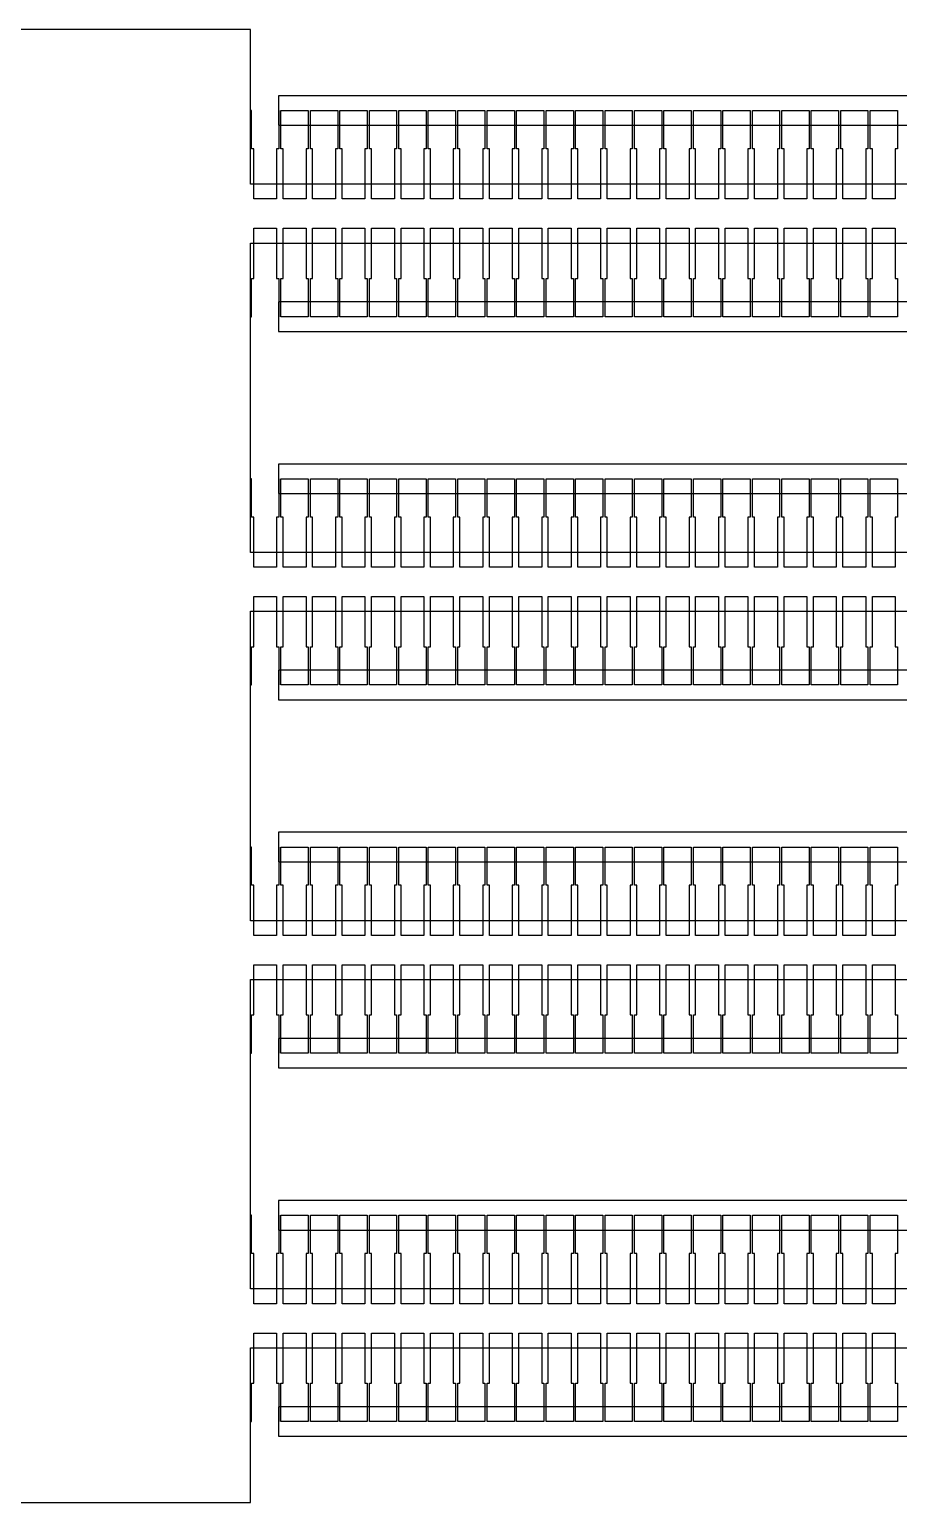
# Model space of a CAD drawing. Extents: x -38350 to 38650, y -35000 to 36000.
# Drawn here: x -150 to 440, y -25000 to -24000 of the extents above; entities that cross this region are included whole.
import ezdxf

# ---------------------------------------------------------------- set-up
doc = ezdxf.new("R2010")
doc.units = 0
doc.header["$MEASUREMENT"] = 0
doc.layers.add('Layer1', color=10, linetype='Continuous')

msp = doc.modelspace()

# ---------------------------------------------------------------- linework, layer by layer
for p, q in [((0, -24000), (-7000, -24000)), ((0, -24055), (0, -24000)), ((1000, -24045), (19, -24045)), ((19, -24045), (19, -24055)), ((0.75, -24055), (0, -24055)), ((0.75, -24081), (0.75, -24055)), ((19, -24055), (19.25, -24055)), ((19.25, -24055), (19.25, -24081)), ((20.75, -24081), (20.75, -24055)), ((20.75, -24055), (39.25, -24055)), ((39.25, -24055), (39.25, -24081)), ((40.75, -24081), (40.75, -24055)), ((40.75, -24055), (59.25, -24055)), ((59.25, -24055), (59.25, -24081)), ((60.75, -24081), (60.75, -24055)), ((60.75, -24055), (79.25, -24055)), ((79.25, -24055), (79.25, -24081)), ((80.75, -24081), (80.75, -24055)), ((80.75, -24055), (99.25, -24055)), ((99.25, -24055), (99.25, -24081)), ((100.75, -24081), (100.75, -24055)), ((100.75, -24055), (119.25, -24055)), ((119.25, -24055), (119.25, -24081)), ((120.75, -24081), (120.75, -24055)), ((120.75, -24055), (139.25, -24055)), ((139.25, -24055), (139.25, -24081)), ((140.75, -24081), (140.75, -24055)), ((140.75, -24055), (159.25, -24055)), ((159.25, -24055), (159.25, -24081)), ((160.75, -24081), (160.75, -24055)), ((160.75, -24055), (179.25, -24055)), ((179.25, -24055), (179.25, -24081)), ((180.75, -24081), (180.75, -24055)), ((180.75, -24055), (199.25, -24055)), ((199.25, -24055), (199.25, -24081)), ((200.75, -24081), (200.75, -24055)), ((200.75, -24055), (219.25, -24055)), ((219.25, -24055), (219.25, -24081)), ((220.75, -24081), (220.75, -24055)), ((220.75, -24055), (239.25, -24055)), ((239.25, -24055), (239.25, -24081)), ((240.75, -24081), (240.75, -24055)), ((240.75, -24055), (259.25, -24055)), ((259.25, -24055), (259.25, -24081)), ((260.75, -24081), (260.75, -24055)), ((260.75, -24055), (279.25, -24055)), ((279.25, -24055), (279.25, -24081)), ((280.75, -24081), (280.75, -24055)), ((280.75, -24055), (299.25, -24055)), ((299.25, -24055), (299.25, -24081)), ((300.75, -24081), (300.75, -24055)), ((300.75, -24055), (319.25, -24055)), ((319.25, -24055), (319.25, -24081)), ((320.75, -24081), (320.75, -24055)), ((320.75, -24055), (339.25, -24055)), ((339.25, -24055), (339.25, -24081)), ((340.75, -24081), (340.75, -24055)), ((340.75, -24055), (359.25, -24055)), ((359.25, -24055), (359.25, -24081)), ((360.75, -24081), (360.75, -24055)), ((360.75, -24055), (379.25, -24055)), ((379.25, -24055), (379.25, -24081)), ((380.75, -24081), (380.75, -24055)), ((380.75, -24055), (399.25, -24055)), ((399.25, -24055), (399.25, -24081)), ((400.75, -24081), (400.75, -24055)), ((400.75, -24055), (419.25, -24055)), ((419.25, -24055), (419.25, -24081)), ((420.75, -24081), (420.75, -24055)), ((420.75, -24055), (439.25, -24055)), ((439.25, -24055), (439.25, -24081)), ((2.25, -24081), (0.75, -24081)), ((2.25, -24115), (2.25, -24081)), ((19.25, -24081), (17.75, -24081)), ((17.75, -24081), (17.75, -24115)), ((22.25, -24081), (20.75, -24081)), ((22.25, -24115), (22.25, -24081)), ((39.25, -24081), (37.75, -24081)), ((37.75, -24081), (37.75, -24115)), ((42.25, -24081), (40.75, -24081)), ((42.25, -24115), (42.25, -24081)), ((59.25, -24081), (57.75, -24081)), ((57.75, -24081), (57.75, -24115)), ((62.25, -24081), (60.75, -24081)), ((62.25, -24115), (62.25, -24081)), ((79.25, -24081), (77.75, -24081)), ((77.75, -24081), (77.75, -24115)), ((82.25, -24081), (80.75, -24081)), ((82.25, -24115), (82.25, -24081)), ((99.25, -24081), (97.75, -24081)), ((97.75, -24081), (97.75, -24115)), ((102.25, -24081), (100.75, -24081)), ((102.25, -24115), (102.25, -24081)), ((119.25, -24081), (117.75, -24081)), ((117.75, -24081), (117.75, -24115)), ((122.25, -24081), (120.75, -24081)), ((122.25, -24115), (122.25, -24081)), ((139.25, -24081), (137.75, -24081)), ((137.75, -24081), (137.75, -24115)), ((142.25, -24081), (140.75, -24081)), ((142.25, -24115), (142.25, -24081)), ((159.25, -24081), (157.75, -24081)), ((157.75, -24081), (157.75, -24115)), ((162.25, -24081), (160.75, -24081)), ((162.25, -24115), (162.25, -24081)), ((179.25, -24081), (177.75, -24081)), ((177.75, -24081), (177.75, -24115)), ((182.25, -24081), (180.75, -24081)), ((182.25, -24115), (182.25, -24081)), ((199.25, -24081), (197.75, -24081)), ((197.75, -24081), (197.75, -24115)), ((202.25, -24081), (200.75, -24081)), ((202.25, -24115), (202.25, -24081)), ((219.25, -24081), (217.75, -24081)), ((217.75, -24081), (217.75, -24115)), ((222.25, -24081), (220.75, -24081)), ((222.25, -24115), (222.25, -24081)), ((239.25, -24081), (237.75, -24081)), ((237.75, -24081), (237.75, -24115)), ((242.25, -24081), (240.75, -24081)), ((242.25, -24115), (242.25, -24081)), ((259.25, -24081), (257.75, -24081)), ((257.75, -24081), (257.75, -24115)), ((262.25, -24081), (260.75, -24081)), ((262.25, -24115), (262.25, -24081)), ((279.25, -24081), (277.75, -24081)), ((277.75, -24081), (277.75, -24115)), ((282.25, -24081), (280.75, -24081)), ((282.25, -24115), (282.25, -24081)), ((299.25, -24081), (297.75, -24081)), ((297.75, -24081), (297.75, -24115)), ((302.25, -24081), (300.75, -24081)), ((302.25, -24115), (302.25, -24081)), ((319.25, -24081), (317.75, -24081)), ((317.75, -24081), (317.75, -24115)), ((322.25, -24081), (320.75, -24081)), ((322.25, -24115), (322.25, -24081)), ((339.25, -24081), (337.75, -24081)), ((337.75, -24081), (337.75, -24115)), ((342.25, -24081), (340.75, -24081)), ((342.25, -24115), (342.25, -24081)), ((359.25, -24081), (357.75, -24081)), ((357.75, -24081), (357.75, -24115)), ((362.25, -24081), (360.75, -24081)), ((362.25, -24115), (362.25, -24081)), ((379.25, -24081), (377.75, -24081)), ((377.75, -24081), (377.75, -24115)), ((382.25, -24081), (380.75, -24081)), ((382.25, -24115), (382.25, -24081)), ((399.25, -24081), (397.75, -24081)), ((397.75, -24081), (397.75, -24115)), ((402.25, -24081), (400.75, -24081)), ((402.25, -24115), (402.25, -24081)), ((419.25, -24081), (417.75, -24081)), ((417.75, -24081), (417.75, -24115)), ((422.25, -24081), (420.75, -24081)), ((422.25, -24115), (422.25, -24081)), ((439.25, -24081), (437.75, -24081)), ((437.75, -24081), (437.75, -24115)), ((17.75, -24115), (2.25, -24115)), ((37.75, -24115), (22.25, -24115)), ((57.75, -24115), (42.25, -24115)), ((77.75, -24115), (62.25, -24115)), ((97.75, -24115), (82.25, -24115)), ((117.75, -24115), (102.25, -24115)), ((137.75, -24115), (122.25, -24115)), ((157.75, -24115), (142.25, -24115)), ((177.75, -24115), (162.25, -24115)), ((197.75, -24115), (182.25, -24115)), ((217.75, -24115), (202.25, -24115)), ((237.75, -24115), (222.25, -24115)), ((257.75, -24115), (242.25, -24115)), ((277.75, -24115), (262.25, -24115)), ((297.75, -24115), (282.25, -24115)), ((317.75, -24115), (302.25, -24115)), ((337.75, -24115), (322.25, -24115)), ((357.75, -24115), (342.25, -24115)), ((377.75, -24115), (362.25, -24115)), ((397.75, -24115), (382.25, -24115)), ((417.75, -24115), (402.25, -24115)), ((437.75, -24115), (422.25, -24115)), ((2.25, -24169), (2.25, -24135)), ((2.25, -24135), (17.75, -24135)), ((17.75, -24135), (17.75, -24169)), ((22.25, -24169), (22.25, -24135)), ((22.25, -24135), (37.75, -24135)), ((37.75, -24135), (37.75, -24169)), ((42.25, -24169), (42.25, -24135)), ((42.25, -24135), (57.75, -24135)), ((57.75, -24135), (57.75, -24169)), ((62.25, -24169), (62.25, -24135)), ((62.25, -24135), (77.75, -24135)), ((77.75, -24135), (77.75, -24169)), ((82.25, -24169), (82.25, -24135)), ((82.25, -24135), (97.75, -24135)), ((97.75, -24135), (97.75, -24169)), ((102.25, -24169), (102.25, -24135)), ((102.25, -24135), (117.75, -24135)), ((117.75, -24135), (117.75, -24169)), ((122.25, -24169), (122.25, -24135)), ((122.25, -24135), (137.75, -24135)), ((137.75, -24135), (137.75, -24169)), ((142.25, -24169), (142.25, -24135)), ((142.25, -24135), (157.75, -24135)), ((157.75, -24135), (157.75, -24169)), ((162.25, -24169), (162.25, -24135)), ((162.25, -24135), (177.75, -24135)), ((177.75, -24135), (177.75, -24169)), ((182.25, -24169), (182.25, -24135)), ((182.25, -24135), (197.75, -24135)), ((197.75, -24135), (197.75, -24169)), ((202.25, -24169), (202.25, -24135)), ((202.25, -24135), (217.75, -24135)), ((217.75, -24135), (217.75, -24169)), ((222.25, -24169), (222.25, -24135)), ((222.25, -24135), (237.75, -24135)), ((237.75, -24135), (237.75, -24169)), ((242.25, -24169), (242.25, -24135)), ((242.25, -24135), (257.75, -24135)), ((257.75, -24135), (257.75, -24169)), ((262.25, -24169), (262.25, -24135)), ((262.25, -24135), (277.75, -24135)), ((277.75, -24135), (277.75, -24169)), ((282.25, -24169), (282.25, -24135)), ((282.25, -24135), (297.75, -24135)), ((297.75, -24135), (297.75, -24169)), ((302.25, -24169), (302.25, -24135)), ((302.25, -24135), (317.75, -24135)), ((317.75, -24135), (317.75, -24169)), ((322.25, -24169), (322.25, -24135)), ((322.25, -24135), (337.75, -24135)), ((337.75, -24135), (337.75, -24169)), ((342.25, -24169), (342.25, -24135)), ((342.25, -24135), (357.75, -24135)), ((357.75, -24135), (357.75, -24169)), ((362.25, -24169), (362.25, -24135)), ((362.25, -24135), (377.75, -24135)), ((377.75, -24135), (377.75, -24169)), ((382.25, -24169), (382.25, -24135)), ((382.25, -24135), (397.75, -24135)), ((397.75, -24135), (397.75, -24169)), ((402.25, -24169), (402.25, -24135)), ((402.25, -24135), (417.75, -24135)), ((417.75, -24135), (417.75, -24169)), ((422.25, -24169), (422.25, -24135)), ((422.25, -24135), (437.75, -24135)), ((437.75, -24135), (437.75, -24169)), ((0.75, -24195), (0.75, -24169)), ((0.75, -24169), (2.25, -24169)), ((17.75, -24169), (19.25, -24169)), ((19.25, -24169), (19.25, -24195)), ((20.75, -24195), (20.75, -24169)), ((20.75, -24169), (22.25, -24169)), ((37.75, -24169), (39.25, -24169)), ((39.25, -24169), (39.25, -24195)), ((40.75, -24195), (40.75, -24169)), ((40.75, -24169), (42.25, -24169)), ((57.75, -24169), (59.25, -24169)), ((59.25, -24169), (59.25, -24195)), ((60.75, -24195), (60.75, -24169)), ((60.75, -24169), (62.25, -24169)), ((77.75, -24169), (79.25, -24169)), ((79.25, -24169), (79.25, -24195)), ((80.75, -24195), (80.75, -24169)), ((80.75, -24169), (82.25, -24169)), ((97.75, -24169), (99.25, -24169)), ((99.25, -24169), (99.25, -24195)), ((100.75, -24195), (100.75, -24169)), ((100.75, -24169), (102.25, -24169)), ((117.75, -24169), (119.25, -24169)), ((119.25, -24169), (119.25, -24195)), ((120.75, -24195), (120.75, -24169)), ((120.75, -24169), (122.25, -24169)), ((137.75, -24169), (139.25, -24169)), ((139.25, -24169), (139.25, -24195)), ((140.75, -24195), (140.75, -24169)), ((140.75, -24169), (142.25, -24169)), ((157.75, -24169), (159.25, -24169)), ((159.25, -24169), (159.25, -24195)), ((160.75, -24195), (160.75, -24169)), ((160.75, -24169), (162.25, -24169)), ((177.75, -24169), (179.25, -24169)), ((179.25, -24169), (179.25, -24195)), ((180.75, -24195), (180.75, -24169)), ((180.75, -24169), (182.25, -24169)), ((197.75, -24169), (199.25, -24169)), ((199.25, -24169), (199.25, -24195)), ((200.75, -24195), (200.75, -24169)), ((200.75, -24169), (202.25, -24169)), ((217.75, -24169), (219.25, -24169)), ((219.25, -24169), (219.25, -24195)), ((220.75, -24195), (220.75, -24169)), ((220.75, -24169), (222.25, -24169)), ((237.75, -24169), (239.25, -24169)), ((239.25, -24169), (239.25, -24195)), ((240.75, -24195), (240.75, -24169)), ((240.75, -24169), (242.25, -24169)), ((257.75, -24169), (259.25, -24169)), ((259.25, -24169), (259.25, -24195)), ((260.75, -24195), (260.75, -24169)), ((260.75, -24169), (262.25, -24169)), ((277.75, -24169), (279.25, -24169)), ((279.25, -24169), (279.25, -24195)), ((280.75, -24195), (280.75, -24169)), ((280.75, -24169), (282.25, -24169)), ((297.75, -24169), (299.25, -24169)), ((299.25, -24169), (299.25, -24195)), ((300.75, -24195), (300.75, -24169)), ((300.75, -24169), (302.25, -24169)), ((317.75, -24169), (319.25, -24169)), ((319.25, -24169), (319.25, -24195)), ((320.75, -24195), (320.75, -24169)), ((320.75, -24169), (322.25, -24169)), ((337.75, -24169), (339.25, -24169)), ((339.25, -24169), (339.25, -24195)), ((340.75, -24195), (340.75, -24169)), ((340.75, -24169), (342.25, -24169)), ((357.75, -24169), (359.25, -24169)), ((359.25, -24169), (359.25, -24195)), ((360.75, -24195), (360.75, -24169)), ((360.75, -24169), (362.25, -24169)), ((377.75, -24169), (379.25, -24169)), ((379.25, -24169), (379.25, -24195)), ((380.75, -24195), (380.75, -24169)), ((380.75, -24169), (382.25, -24169)), ((397.75, -24169), (399.25, -24169)), ((399.25, -24169), (399.25, -24195)), ((400.75, -24195), (400.75, -24169)), ((400.75, -24169), (402.25, -24169)), ((417.75, -24169), (419.25, -24169)), ((419.25, -24169), (419.25, -24195)), ((420.75, -24195), (420.75, -24169)), ((420.75, -24169), (422.25, -24169)), ((437.75, -24169), (439.25, -24169)), ((439.25, -24169), (439.25, -24195)), ((0, -24305), (0, -24195)), ((0, -24195), (0.75, -24195)), ((19.25, -24195), (19, -24195)), ((19, -24195), (19, -24205)), ((39.25, -24195), (20.75, -24195)), ((59.25, -24195), (40.75, -24195)), ((79.25, -24195), (60.75, -24195)), ((99.25, -24195), (80.75, -24195)), ((119.25, -24195), (100.75, -24195)), ((139.25, -24195), (120.75, -24195)), ((159.25, -24195), (140.75, -24195)), ((179.25, -24195), (160.75, -24195)), ((199.25, -24195), (180.75, -24195)), ((219.25, -24195), (200.75, -24195)), ((239.25, -24195), (220.75, -24195)), ((259.25, -24195), (240.75, -24195)), ((279.25, -24195), (260.75, -24195)), ((299.25, -24195), (280.75, -24195)), ((319.25, -24195), (300.75, -24195)), ((339.25, -24195), (320.75, -24195)), ((359.25, -24195), (340.75, -24195)), ((379.25, -24195), (360.75, -24195)), ((399.25, -24195), (380.75, -24195)), ((419.25, -24195), (400.75, -24195)), ((439.25, -24195), (420.75, -24195)), ((19, -24205), (1000, -24205)), ((1000, -24295), (19, -24295)), ((19, -24295), (19, -24305)), ((0.75, -24305), (0, -24305)), ((0.75, -24331), (0.75, -24305)), ((19, -24305), (19.25, -24305)), ((19.25, -24305), (19.25, -24331)), ((20.75, -24331), (20.75, -24305)), ((20.75, -24305), (39.25, -24305)), ((39.25, -24305), (39.25, -24331)), ((40.75, -24331), (40.75, -24305)), ((40.75, -24305), (59.25, -24305)), ((59.25, -24305), (59.25, -24331)), ((60.75, -24331), (60.75, -24305)), ((60.75, -24305), (79.25, -24305)), ((79.25, -24305), (79.25, -24331)), ((80.75, -24331), (80.75, -24305)), ((80.75, -24305), (99.25, -24305)), ((99.25, -24305), (99.25, -24331)), ((100.75, -24331), (100.75, -24305)), ((100.75, -24305), (119.25, -24305)), ((119.25, -24305), (119.25, -24331)), ((120.75, -24331), (120.75, -24305)), ((120.75, -24305), (139.25, -24305)), ((139.25, -24305), (139.25, -24331)), ((140.75, -24331), (140.75, -24305)), ((140.75, -24305), (159.25, -24305)), ((159.25, -24305), (159.25, -24331)), ((160.75, -24331), (160.75, -24305)), ((160.75, -24305), (179.25, -24305)), ((179.25, -24305), (179.25, -24331)), ((180.75, -24331), (180.75, -24305)), ((180.75, -24305), (199.25, -24305)), ((199.25, -24305), (199.25, -24331)), ((200.75, -24331), (200.75, -24305)), ((200.75, -24305), (219.25, -24305)), ((219.25, -24305), (219.25, -24331)), ((220.75, -24331), (220.75, -24305)), ((220.75, -24305), (239.25, -24305)), ((239.25, -24305), (239.25, -24331)), ((240.75, -24331), (240.75, -24305)), ((240.75, -24305), (259.25, -24305)), ((259.25, -24305), (259.25, -24331)), ((260.75, -24331), (260.75, -24305)), ((260.75, -24305), (279.25, -24305)), ((279.25, -24305), (279.25, -24331)), ((280.75, -24331), (280.75, -24305)), ((280.75, -24305), (299.25, -24305)), ((299.25, -24305), (299.25, -24331)), ((300.75, -24331), (300.75, -24305)), ((300.75, -24305), (319.25, -24305)), ((319.25, -24305), (319.25, -24331)), ((320.75, -24331), (320.75, -24305)), ((320.75, -24305), (339.25, -24305)), ((339.25, -24305), (339.25, -24331)), ((340.75, -24331), (340.75, -24305)), ((340.75, -24305), (359.25, -24305)), ((359.25, -24305), (359.25, -24331)), ((360.75, -24331), (360.75, -24305)), ((360.75, -24305), (379.25, -24305)), ((379.25, -24305), (379.25, -24331)), ((380.75, -24331), (380.75, -24305)), ((380.75, -24305), (399.25, -24305)), ((399.25, -24305), (399.25, -24331)), ((400.75, -24331), (400.75, -24305)), ((400.75, -24305), (419.25, -24305)), ((419.25, -24305), (419.25, -24331)), ((420.75, -24331), (420.75, -24305)), ((420.75, -24305), (439.25, -24305)), ((439.25, -24305), (439.25, -24331)), ((2.25, -24331), (0.75, -24331)), ((2.25, -24365), (2.25, -24331)), ((19.25, -24331), (17.75, -24331)), ((17.75, -24331), (17.75, -24365)), ((22.25, -24331), (20.75, -24331)), ((22.25, -24365), (22.25, -24331)), ((39.25, -24331), (37.75, -24331)), ((37.75, -24331), (37.75, -24365)), ((42.25, -24331), (40.75, -24331)), ((42.25, -24365), (42.25, -24331)), ((59.25, -24331), (57.75, -24331)), ((57.75, -24331), (57.75, -24365)), ((62.25, -24331), (60.75, -24331)), ((62.25, -24365), (62.25, -24331)), ((79.25, -24331), (77.75, -24331)), ((77.75, -24331), (77.75, -24365)), ((82.25, -24331), (80.75, -24331)), ((82.25, -24365), (82.25, -24331)), ((99.25, -24331), (97.75, -24331)), ((97.75, -24331), (97.75, -24365)), ((102.25, -24331), (100.75, -24331)), ((102.25, -24365), (102.25, -24331)), ((119.25, -24331), (117.75, -24331)), ((117.75, -24331), (117.75, -24365)), ((122.25, -24331), (120.75, -24331)), ((122.25, -24365), (122.25, -24331)), ((139.25, -24331), (137.75, -24331)), ((137.75, -24331), (137.75, -24365)), ((142.25, -24331), (140.75, -24331)), ((142.25, -24365), (142.25, -24331)), ((159.25, -24331), (157.75, -24331)), ((157.75, -24331), (157.75, -24365)), ((162.25, -24331), (160.75, -24331)), ((162.25, -24365), (162.25, -24331)), ((179.25, -24331), (177.75, -24331)), ((177.75, -24331), (177.75, -24365)), ((182.25, -24331), (180.75, -24331)), ((182.25, -24365), (182.25, -24331)), ((199.25, -24331), (197.75, -24331)), ((197.75, -24331), (197.75, -24365)), ((202.25, -24331), (200.75, -24331)), ((202.25, -24365), (202.25, -24331)), ((219.25, -24331), (217.75, -24331)), ((217.75, -24331), (217.75, -24365)), ((222.25, -24331), (220.75, -24331)), ((222.25, -24365), (222.25, -24331)), ((239.25, -24331), (237.75, -24331)), ((237.75, -24331), (237.75, -24365)), ((242.25, -24331), (240.75, -24331)), ((242.25, -24365), (242.25, -24331)), ((259.25, -24331), (257.75, -24331)), ((257.75, -24331), (257.75, -24365)), ((262.25, -24331), (260.75, -24331)), ((262.25, -24365), (262.25, -24331)), ((279.25, -24331), (277.75, -24331)), ((277.75, -24331), (277.75, -24365)), ((282.25, -24331), (280.75, -24331)), ((282.25, -24365), (282.25, -24331)), ((299.25, -24331), (297.75, -24331)), ((297.75, -24331), (297.75, -24365)), ((302.25, -24331), (300.75, -24331)), ((302.25, -24365), (302.25, -24331)), ((319.25, -24331), (317.75, -24331)), ((317.75, -24331), (317.75, -24365)), ((322.25, -24331), (320.75, -24331)), ((322.25, -24365), (322.25, -24331)), ((339.25, -24331), (337.75, -24331)), ((337.75, -24331), (337.75, -24365)), ((342.25, -24331), (340.75, -24331)), ((342.25, -24365), (342.25, -24331)), ((359.25, -24331), (357.75, -24331)), ((357.75, -24331), (357.75, -24365)), ((362.25, -24331), (360.75, -24331)), ((362.25, -24365), (362.25, -24331)), ((379.25, -24331), (377.75, -24331)), ((377.75, -24331), (377.75, -24365)), ((382.25, -24331), (380.75, -24331)), ((382.25, -24365), (382.25, -24331)), ((399.25, -24331), (397.75, -24331)), ((397.75, -24331), (397.75, -24365)), ((402.25, -24331), (400.75, -24331)), ((402.25, -24365), (402.25, -24331)), ((419.25, -24331), (417.75, -24331)), ((417.75, -24331), (417.75, -24365)), ((422.25, -24331), (420.75, -24331)), ((422.25, -24365), (422.25, -24331)), ((439.25, -24331), (437.75, -24331)), ((437.75, -24331), (437.75, -24365)), ((17.75, -24365), (2.25, -24365)), ((37.75, -24365), (22.25, -24365)), ((57.75, -24365), (42.25, -24365)), ((77.75, -24365), (62.25, -24365)), ((97.75, -24365), (82.25, -24365)), ((117.75, -24365), (102.25, -24365)), ((137.75, -24365), (122.25, -24365)), ((157.75, -24365), (142.25, -24365)), ((177.75, -24365), (162.25, -24365)), ((197.75, -24365), (182.25, -24365)), ((217.75, -24365), (202.25, -24365)), ((237.75, -24365), (222.25, -24365)), ((257.75, -24365), (242.25, -24365)), ((277.75, -24365), (262.25, -24365)), ((297.75, -24365), (282.25, -24365)), ((317.75, -24365), (302.25, -24365)), ((337.75, -24365), (322.25, -24365)), ((357.75, -24365), (342.25, -24365)), ((377.75, -24365), (362.25, -24365)), ((397.75, -24365), (382.25, -24365)), ((417.75, -24365), (402.25, -24365)), ((437.75, -24365), (422.25, -24365)), ((2.25, -24419), (2.25, -24385)), ((2.25, -24385), (17.75, -24385)), ((17.75, -24385), (17.75, -24419)), ((22.25, -24419), (22.25, -24385)), ((22.25, -24385), (37.75, -24385)), ((37.75, -24385), (37.75, -24419)), ((42.25, -24419), (42.25, -24385)), ((42.25, -24385), (57.75, -24385)), ((57.75, -24385), (57.75, -24419)), ((62.25, -24419), (62.25, -24385)), ((62.25, -24385), (77.75, -24385)), ((77.75, -24385), (77.75, -24419)), ((82.25, -24419), (82.25, -24385)), ((82.25, -24385), (97.75, -24385)), ((97.75, -24385), (97.75, -24419)), ((102.25, -24419), (102.25, -24385)), ((102.25, -24385), (117.75, -24385)), ((117.75, -24385), (117.75, -24419)), ((122.25, -24419), (122.25, -24385)), ((122.25, -24385), (137.75, -24385)), ((137.75, -24385), (137.75, -24419)), ((142.25, -24419), (142.25, -24385)), ((142.25, -24385), (157.75, -24385)), ((157.75, -24385), (157.75, -24419)), ((162.25, -24419), (162.25, -24385)), ((162.25, -24385), (177.75, -24385)), ((177.75, -24385), (177.75, -24419)), ((182.25, -24419), (182.25, -24385)), ((182.25, -24385), (197.75, -24385)), ((197.75, -24385), (197.75, -24419)), ((202.25, -24419), (202.25, -24385)), ((202.25, -24385), (217.75, -24385)), ((217.75, -24385), (217.75, -24419)), ((222.25, -24419), (222.25, -24385)), ((222.25, -24385), (237.75, -24385)), ((237.75, -24385), (237.75, -24419)), ((242.25, -24419), (242.25, -24385)), ((242.25, -24385), (257.75, -24385)), ((257.75, -24385), (257.75, -24419)), ((262.25, -24419), (262.25, -24385)), ((262.25, -24385), (277.75, -24385)), ((277.75, -24385), (277.75, -24419)), ((282.25, -24419), (282.25, -24385)), ((282.25, -24385), (297.75, -24385)), ((297.75, -24385), (297.75, -24419)), ((302.25, -24419), (302.25, -24385)), ((302.25, -24385), (317.75, -24385)), ((317.75, -24385), (317.75, -24419)), ((322.25, -24419), (322.25, -24385)), ((322.25, -24385), (337.75, -24385)), ((337.75, -24385), (337.75, -24419)), ((342.25, -24419), (342.25, -24385)), ((342.25, -24385), (357.75, -24385)), ((357.75, -24385), (357.75, -24419)), ((362.25, -24419), (362.25, -24385)), ((362.25, -24385), (377.75, -24385)), ((377.75, -24385), (377.75, -24419)), ((382.25, -24419), (382.25, -24385)), ((382.25, -24385), (397.75, -24385)), ((397.75, -24385), (397.75, -24419)), ((402.25, -24419), (402.25, -24385)), ((402.25, -24385), (417.75, -24385)), ((417.75, -24385), (417.75, -24419)), ((422.25, -24419), (422.25, -24385)), ((422.25, -24385), (437.75, -24385)), ((437.75, -24385), (437.75, -24419)), ((0.75, -24445), (0.75, -24419)), ((0.75, -24419), (2.25, -24419)), ((17.75, -24419), (19.25, -24419)), ((19.25, -24419), (19.25, -24445)), ((20.75, -24445), (20.75, -24419)), ((20.75, -24419), (22.25, -24419)), ((37.75, -24419), (39.25, -24419)), ((39.25, -24419), (39.25, -24445)), ((40.75, -24445), (40.75, -24419)), ((40.75, -24419), (42.25, -24419)), ((57.75, -24419), (59.25, -24419)), ((59.25, -24419), (59.25, -24445)), ((60.75, -24445), (60.75, -24419)), ((60.75, -24419), (62.25, -24419)), ((77.75, -24419), (79.25, -24419)), ((79.25, -24419), (79.25, -24445)), ((80.75, -24445), (80.75, -24419)), ((80.75, -24419), (82.25, -24419)), ((97.75, -24419), (99.25, -24419)), ((99.25, -24419), (99.25, -24445)), ((100.75, -24445), (100.75, -24419)), ((100.75, -24419), (102.25, -24419)), ((117.75, -24419), (119.25, -24419)), ((119.25, -24419), (119.25, -24445)), ((120.75, -24445), (120.75, -24419)), ((120.75, -24419), (122.25, -24419)), ((137.75, -24419), (139.25, -24419)), ((139.25, -24419), (139.25, -24445)), ((140.75, -24445), (140.75, -24419)), ((140.75, -24419), (142.25, -24419)), ((157.75, -24419), (159.25, -24419)), ((159.25, -24419), (159.25, -24445)), ((160.75, -24445), (160.75, -24419)), ((160.75, -24419), (162.25, -24419)), ((177.75, -24419), (179.25, -24419)), ((179.25, -24419), (179.25, -24445)), ((180.75, -24445), (180.75, -24419)), ((180.75, -24419), (182.25, -24419)), ((197.75, -24419), (199.25, -24419)), ((199.25, -24419), (199.25, -24445)), ((200.75, -24445), (200.75, -24419)), ((200.75, -24419), (202.25, -24419)), ((217.75, -24419), (219.25, -24419)), ((219.25, -24419), (219.25, -24445)), ((220.75, -24445), (220.75, -24419)), ((220.75, -24419), (222.25, -24419)), ((237.75, -24419), (239.25, -24419)), ((239.25, -24419), (239.25, -24445)), ((240.75, -24445), (240.75, -24419)), ((240.75, -24419), (242.25, -24419)), ((257.75, -24419), (259.25, -24419)), ((259.25, -24419), (259.25, -24445)), ((260.75, -24445), (260.75, -24419)), ((260.75, -24419), (262.25, -24419)), ((277.75, -24419), (279.25, -24419)), ((279.25, -24419), (279.25, -24445)), ((280.75, -24445), (280.75, -24419)), ((280.75, -24419), (282.25, -24419)), ((297.75, -24419), (299.25, -24419)), ((299.25, -24419), (299.25, -24445)), ((300.75, -24445), (300.75, -24419)), ((300.75, -24419), (302.25, -24419)), ((317.75, -24419), (319.25, -24419)), ((319.25, -24419), (319.25, -24445)), ((320.75, -24445), (320.75, -24419)), ((320.75, -24419), (322.25, -24419)), ((337.75, -24419), (339.25, -24419)), ((339.25, -24419), (339.25, -24445)), ((340.75, -24445), (340.75, -24419)), ((340.75, -24419), (342.25, -24419)), ((357.75, -24419), (359.25, -24419)), ((359.25, -24419), (359.25, -24445)), ((360.75, -24445), (360.75, -24419)), ((360.75, -24419), (362.25, -24419)), ((377.75, -24419), (379.25, -24419)), ((379.25, -24419), (379.25, -24445)), ((380.75, -24445), (380.75, -24419)), ((380.75, -24419), (382.25, -24419)), ((397.75, -24419), (399.25, -24419)), ((399.25, -24419), (399.25, -24445)), ((400.75, -24445), (400.75, -24419)), ((400.75, -24419), (402.25, -24419)), ((417.75, -24419), (419.25, -24419)), ((419.25, -24419), (419.25, -24445)), ((420.75, -24445), (420.75, -24419)), ((420.75, -24419), (422.25, -24419)), ((437.75, -24419), (439.25, -24419)), ((439.25, -24419), (439.25, -24445)), ((0, -24555), (0, -24445)), ((0, -24445), (0.75, -24445)), ((19.25, -24445), (19, -24445)), ((19, -24445), (19, -24455)), ((39.25, -24445), (20.75, -24445)), ((59.25, -24445), (40.75, -24445)), ((79.25, -24445), (60.75, -24445)), ((99.25, -24445), (80.75, -24445)), ((119.25, -24445), (100.75, -24445)), ((139.25, -24445), (120.75, -24445)), ((159.25, -24445), (140.75, -24445)), ((179.25, -24445), (160.75, -24445)), ((199.25, -24445), (180.75, -24445)), ((219.25, -24445), (200.75, -24445)), ((239.25, -24445), (220.75, -24445)), ((259.25, -24445), (240.75, -24445)), ((279.25, -24445), (260.75, -24445)), ((299.25, -24445), (280.75, -24445)), ((319.25, -24445), (300.75, -24445)), ((339.25, -24445), (320.75, -24445)), ((359.25, -24445), (340.75, -24445)), ((379.25, -24445), (360.75, -24445)), ((399.25, -24445), (380.75, -24445)), ((419.25, -24445), (400.75, -24445)), ((439.25, -24445), (420.75, -24445)), ((19, -24455), (1000, -24455)), ((1000, -24545), (19, -24545)), ((19, -24545), (19, -24555)), ((0.75, -24555), (0, -24555)), ((0.75, -24581), (0.75, -24555)), ((19, -24555), (19.25, -24555)), ((19.25, -24555), (19.25, -24581)), ((20.75, -24581), (20.75, -24555)), ((20.75, -24555), (39.25, -24555)), ((39.25, -24555), (39.25, -24581)), ((40.75, -24581), (40.75, -24555)), ((40.75, -24555), (59.25, -24555)), ((59.25, -24555), (59.25, -24581)), ((60.75, -24581), (60.75, -24555)), ((60.75, -24555), (79.25, -24555)), ((79.25, -24555), (79.25, -24581)), ((80.75, -24581), (80.75, -24555)), ((80.75, -24555), (99.25, -24555)), ((99.25, -24555), (99.25, -24581)), ((100.75, -24581), (100.75, -24555)), ((100.75, -24555), (119.25, -24555)), ((119.25, -24555), (119.25, -24581)), ((120.75, -24581), (120.75, -24555)), ((120.75, -24555), (139.25, -24555)), ((139.25, -24555), (139.25, -24581)), ((140.75, -24581), (140.75, -24555)), ((140.75, -24555), (159.25, -24555)), ((159.25, -24555), (159.25, -24581)), ((160.75, -24581), (160.75, -24555)), ((160.75, -24555), (179.25, -24555)), ((179.25, -24555), (179.25, -24581)), ((180.75, -24581), (180.75, -24555)), ((180.75, -24555), (199.25, -24555)), ((199.25, -24555), (199.25, -24581)), ((200.75, -24581), (200.75, -24555)), ((200.75, -24555), (219.25, -24555)), ((219.25, -24555), (219.25, -24581)), ((220.75, -24581), (220.75, -24555)), ((220.75, -24555), (239.25, -24555)), ((239.25, -24555), (239.25, -24581)), ((240.75, -24581), (240.75, -24555)), ((240.75, -24555), (259.25, -24555)), ((259.25, -24555), (259.25, -24581)), ((260.75, -24581), (260.75, -24555)), ((260.75, -24555), (279.25, -24555)), ((279.25, -24555), (279.25, -24581)), ((280.75, -24581), (280.75, -24555)), ((280.75, -24555), (299.25, -24555)), ((299.25, -24555), (299.25, -24581)), ((300.75, -24581), (300.75, -24555)), ((300.75, -24555), (319.25, -24555)), ((319.25, -24555), (319.25, -24581)), ((320.75, -24581), (320.75, -24555)), ((320.75, -24555), (339.25, -24555)), ((339.25, -24555), (339.25, -24581)), ((340.75, -24581), (340.75, -24555)), ((340.75, -24555), (359.25, -24555)), ((359.25, -24555), (359.25, -24581)), ((360.75, -24581), (360.75, -24555)), ((360.75, -24555), (379.25, -24555)), ((379.25, -24555), (379.25, -24581)), ((380.75, -24581), (380.75, -24555)), ((380.75, -24555), (399.25, -24555)), ((399.25, -24555), (399.25, -24581)), ((400.75, -24581), (400.75, -24555)), ((400.75, -24555), (419.25, -24555)), ((419.25, -24555), (419.25, -24581)), ((420.75, -24581), (420.75, -24555)), ((420.75, -24555), (439.25, -24555)), ((439.25, -24555), (439.25, -24581)), ((2.25, -24581), (0.75, -24581)), ((2.25, -24615), (2.25, -24581)), ((19.25, -24581), (17.75, -24581)), ((17.75, -24581), (17.75, -24615)), ((22.25, -24581), (20.75, -24581)), ((22.25, -24615), (22.25, -24581)), ((39.25, -24581), (37.75, -24581)), ((37.75, -24581), (37.75, -24615)), ((42.25, -24581), (40.75, -24581)), ((42.25, -24615), (42.25, -24581)), ((59.25, -24581), (57.75, -24581)), ((57.75, -24581), (57.75, -24615)), ((62.25, -24581), (60.75, -24581)), ((62.25, -24615), (62.25, -24581)), ((79.25, -24581), (77.75, -24581)), ((77.75, -24581), (77.75, -24615)), ((82.25, -24581), (80.75, -24581)), ((82.25, -24615), (82.25, -24581)), ((99.25, -24581), (97.75, -24581)), ((97.75, -24581), (97.75, -24615)), ((102.25, -24581), (100.75, -24581)), ((102.25, -24615), (102.25, -24581)), ((119.25, -24581), (117.75, -24581)), ((117.75, -24581), (117.75, -24615)), ((122.25, -24581), (120.75, -24581)), ((122.25, -24615), (122.25, -24581)), ((139.25, -24581), (137.75, -24581)), ((137.75, -24581), (137.75, -24615)), ((142.25, -24581), (140.75, -24581)), ((142.25, -24615), (142.25, -24581)), ((159.25, -24581), (157.75, -24581)), ((157.75, -24581), (157.75, -24615)), ((162.25, -24581), (160.75, -24581)), ((162.25, -24615), (162.25, -24581)), ((179.25, -24581), (177.75, -24581)), ((177.75, -24581), (177.75, -24615)), ((182.25, -24581), (180.75, -24581)), ((182.25, -24615), (182.25, -24581)), ((199.25, -24581), (197.75, -24581)), ((197.75, -24581), (197.75, -24615)), ((202.25, -24581), (200.75, -24581)), ((202.25, -24615), (202.25, -24581)), ((219.25, -24581), (217.75, -24581)), ((217.75, -24581), (217.75, -24615)), ((222.25, -24581), (220.75, -24581)), ((222.25, -24615), (222.25, -24581)), ((239.25, -24581), (237.75, -24581)), ((237.75, -24581), (237.75, -24615)), ((242.25, -24581), (240.75, -24581)), ((242.25, -24615), (242.25, -24581)), ((259.25, -24581), (257.75, -24581)), ((257.75, -24581), (257.75, -24615)), ((262.25, -24581), (260.75, -24581)), ((262.25, -24615), (262.25, -24581)), ((279.25, -24581), (277.75, -24581)), ((277.75, -24581), (277.75, -24615)), ((282.25, -24581), (280.75, -24581)), ((282.25, -24615), (282.25, -24581)), ((299.25, -24581), (297.75, -24581)), ((297.75, -24581), (297.75, -24615)), ((302.25, -24581), (300.75, -24581)), ((302.25, -24615), (302.25, -24581)), ((319.25, -24581), (317.75, -24581)), ((317.75, -24581), (317.75, -24615)), ((322.25, -24581), (320.75, -24581)), ((322.25, -24615), (322.25, -24581)), ((339.25, -24581), (337.75, -24581)), ((337.75, -24581), (337.75, -24615)), ((342.25, -24581), (340.75, -24581)), ((342.25, -24615), (342.25, -24581)), ((359.25, -24581), (357.75, -24581)), ((357.75, -24581), (357.75, -24615)), ((362.25, -24581), (360.75, -24581)), ((362.25, -24615), (362.25, -24581)), ((379.25, -24581), (377.75, -24581)), ((377.75, -24581), (377.75, -24615)), ((382.25, -24581), (380.75, -24581)), ((382.25, -24615), (382.25, -24581)), ((399.25, -24581), (397.75, -24581)), ((397.75, -24581), (397.75, -24615)), ((402.25, -24581), (400.75, -24581)), ((402.25, -24615), (402.25, -24581)), ((419.25, -24581), (417.75, -24581)), ((417.75, -24581), (417.75, -24615)), ((422.25, -24581), (420.75, -24581)), ((422.25, -24615), (422.25, -24581)), ((439.25, -24581), (437.75, -24581)), ((437.75, -24581), (437.75, -24615)), ((17.75, -24615), (2.25, -24615)), ((37.75, -24615), (22.25, -24615)), ((57.75, -24615), (42.25, -24615)), ((77.75, -24615), (62.25, -24615)), ((97.75, -24615), (82.25, -24615)), ((117.75, -24615), (102.25, -24615)), ((137.75, -24615), (122.25, -24615)), ((157.75, -24615), (142.25, -24615)), ((177.75, -24615), (162.25, -24615)), ((197.75, -24615), (182.25, -24615)), ((217.75, -24615), (202.25, -24615)), ((237.75, -24615), (222.25, -24615)), ((257.75, -24615), (242.25, -24615)), ((277.75, -24615), (262.25, -24615)), ((297.75, -24615), (282.25, -24615)), ((317.75, -24615), (302.25, -24615)), ((337.75, -24615), (322.25, -24615)), ((357.75, -24615), (342.25, -24615)), ((377.75, -24615), (362.25, -24615)), ((397.75, -24615), (382.25, -24615)), ((417.75, -24615), (402.25, -24615)), ((437.75, -24615), (422.25, -24615)), ((2.25, -24669), (2.25, -24635)), ((2.25, -24635), (17.75, -24635)), ((17.75, -24635), (17.75, -24669)), ((22.25, -24669), (22.25, -24635)), ((22.25, -24635), (37.75, -24635)), ((37.75, -24635), (37.75, -24669)), ((42.25, -24669), (42.25, -24635)), ((42.25, -24635), (57.75, -24635)), ((57.75, -24635), (57.75, -24669)), ((62.25, -24669), (62.25, -24635)), ((62.25, -24635), (77.75, -24635)), ((77.75, -24635), (77.75, -24669)), ((82.25, -24669), (82.25, -24635)), ((82.25, -24635), (97.75, -24635)), ((97.75, -24635), (97.75, -24669)), ((102.25, -24669), (102.25, -24635)), ((102.25, -24635), (117.75, -24635)), ((117.75, -24635), (117.75, -24669)), ((122.25, -24669), (122.25, -24635)), ((122.25, -24635), (137.75, -24635)), ((137.75, -24635), (137.75, -24669)), ((142.25, -24669), (142.25, -24635)), ((142.25, -24635), (157.75, -24635)), ((157.75, -24635), (157.75, -24669)), ((162.25, -24669), (162.25, -24635)), ((162.25, -24635), (177.75, -24635)), ((177.75, -24635), (177.75, -24669)), ((182.25, -24669), (182.25, -24635)), ((182.25, -24635), (197.75, -24635)), ((197.75, -24635), (197.75, -24669)), ((202.25, -24669), (202.25, -24635)), ((202.25, -24635), (217.75, -24635)), ((217.75, -24635), (217.75, -24669)), ((222.25, -24669), (222.25, -24635)), ((222.25, -24635), (237.75, -24635)), ((237.75, -24635), (237.75, -24669)), ((242.25, -24669), (242.25, -24635)), ((242.25, -24635), (257.75, -24635)), ((257.75, -24635), (257.75, -24669)), ((262.25, -24669), (262.25, -24635)), ((262.25, -24635), (277.75, -24635)), ((277.75, -24635), (277.75, -24669)), ((282.25, -24669), (282.25, -24635)), ((282.25, -24635), (297.75, -24635)), ((297.75, -24635), (297.75, -24669)), ((302.25, -24669), (302.25, -24635)), ((302.25, -24635), (317.75, -24635)), ((317.75, -24635), (317.75, -24669)), ((322.25, -24669), (322.25, -24635)), ((322.25, -24635), (337.75, -24635)), ((337.75, -24635), (337.75, -24669)), ((342.25, -24669), (342.25, -24635)), ((342.25, -24635), (357.75, -24635)), ((357.75, -24635), (357.75, -24669)), ((362.25, -24669), (362.25, -24635)), ((362.25, -24635), (377.75, -24635)), ((377.75, -24635), (377.75, -24669)), ((382.25, -24669), (382.25, -24635)), ((382.25, -24635), (397.75, -24635)), ((397.75, -24635), (397.75, -24669)), ((402.25, -24669), (402.25, -24635)), ((402.25, -24635), (417.75, -24635)), ((417.75, -24635), (417.75, -24669)), ((422.25, -24669), (422.25, -24635)), ((422.25, -24635), (437.75, -24635)), ((437.75, -24635), (437.75, -24669)), ((0.75, -24695), (0.75, -24669)), ((0.75, -24669), (2.25, -24669)), ((17.75, -24669), (19.25, -24669)), ((19.25, -24669), (19.25, -24695)), ((20.75, -24695), (20.75, -24669)), ((20.75, -24669), (22.25, -24669)), ((37.75, -24669), (39.25, -24669)), ((39.25, -24669), (39.25, -24695)), ((40.75, -24695), (40.75, -24669)), ((40.75, -24669), (42.25, -24669)), ((57.75, -24669), (59.25, -24669)), ((59.25, -24669), (59.25, -24695)), ((60.75, -24695), (60.75, -24669)), ((60.75, -24669), (62.25, -24669)), ((77.75, -24669), (79.25, -24669)), ((79.25, -24669), (79.25, -24695)), ((80.75, -24695), (80.75, -24669)), ((80.75, -24669), (82.25, -24669)), ((97.75, -24669), (99.25, -24669)), ((99.25, -24669), (99.25, -24695)), ((100.75, -24695), (100.75, -24669)), ((100.75, -24669), (102.25, -24669)), ((117.75, -24669), (119.25, -24669)), ((119.25, -24669), (119.25, -24695)), ((120.75, -24695), (120.75, -24669)), ((120.75, -24669), (122.25, -24669)), ((137.75, -24669), (139.25, -24669)), ((139.25, -24669), (139.25, -24695)), ((140.75, -24695), (140.75, -24669)), ((140.75, -24669), (142.25, -24669)), ((157.75, -24669), (159.25, -24669)), ((159.25, -24669), (159.25, -24695)), ((160.75, -24695), (160.75, -24669)), ((160.75, -24669), (162.25, -24669)), ((177.75, -24669), (179.25, -24669)), ((179.25, -24669), (179.25, -24695)), ((180.75, -24695), (180.75, -24669)), ((180.75, -24669), (182.25, -24669)), ((197.75, -24669), (199.25, -24669)), ((199.25, -24669), (199.25, -24695)), ((200.75, -24695), (200.75, -24669)), ((200.75, -24669), (202.25, -24669)), ((217.75, -24669), (219.25, -24669)), ((219.25, -24669), (219.25, -24695)), ((220.75, -24695), (220.75, -24669)), ((220.75, -24669), (222.25, -24669)), ((237.75, -24669), (239.25, -24669)), ((239.25, -24669), (239.25, -24695)), ((240.75, -24695), (240.75, -24669)), ((240.75, -24669), (242.25, -24669)), ((257.75, -24669), (259.25, -24669)), ((259.25, -24669), (259.25, -24695)), ((260.75, -24695), (260.75, -24669)), ((260.75, -24669), (262.25, -24669)), ((277.75, -24669), (279.25, -24669)), ((279.25, -24669), (279.25, -24695)), ((280.75, -24695), (280.75, -24669)), ((280.75, -24669), (282.25, -24669)), ((297.75, -24669), (299.25, -24669)), ((299.25, -24669), (299.25, -24695)), ((300.75, -24695), (300.75, -24669)), ((300.75, -24669), (302.25, -24669)), ((317.75, -24669), (319.25, -24669)), ((319.25, -24669), (319.25, -24695)), ((320.75, -24695), (320.75, -24669)), ((320.75, -24669), (322.25, -24669)), ((337.75, -24669), (339.25, -24669)), ((339.25, -24669), (339.25, -24695)), ((340.75, -24695), (340.75, -24669)), ((340.75, -24669), (342.25, -24669)), ((357.75, -24669), (359.25, -24669)), ((359.25, -24669), (359.25, -24695)), ((360.75, -24695), (360.75, -24669)), ((360.75, -24669), (362.25, -24669)), ((377.75, -24669), (379.25, -24669)), ((379.25, -24669), (379.25, -24695)), ((380.75, -24695), (380.75, -24669)), ((380.75, -24669), (382.25, -24669)), ((397.75, -24669), (399.25, -24669)), ((399.25, -24669), (399.25, -24695)), ((400.75, -24695), (400.75, -24669)), ((400.75, -24669), (402.25, -24669)), ((417.75, -24669), (419.25, -24669)), ((419.25, -24669), (419.25, -24695)), ((420.75, -24695), (420.75, -24669)), ((420.75, -24669), (422.25, -24669)), ((437.75, -24669), (439.25, -24669)), ((439.25, -24669), (439.25, -24695)), ((0, -24805), (0, -24695)), ((0, -24695), (0.75, -24695)), ((19.25, -24695), (19, -24695)), ((19, -24695), (19, -24705)), ((39.25, -24695), (20.75, -24695)), ((59.25, -24695), (40.75, -24695)), ((79.25, -24695), (60.75, -24695)), ((99.25, -24695), (80.75, -24695)), ((119.25, -24695), (100.75, -24695)), ((139.25, -24695), (120.75, -24695)), ((159.25, -24695), (140.75, -24695)), ((179.25, -24695), (160.75, -24695)), ((199.25, -24695), (180.75, -24695)), ((219.25, -24695), (200.75, -24695)), ((239.25, -24695), (220.75, -24695)), ((259.25, -24695), (240.75, -24695)), ((279.25, -24695), (260.75, -24695)), ((299.25, -24695), (280.75, -24695)), ((319.25, -24695), (300.75, -24695)), ((339.25, -24695), (320.75, -24695)), ((359.25, -24695), (340.75, -24695)), ((379.25, -24695), (360.75, -24695)), ((399.25, -24695), (380.75, -24695)), ((419.25, -24695), (400.75, -24695)), ((439.25, -24695), (420.75, -24695)), ((19, -24705), (1000, -24705)), ((1000, -24795), (19, -24795)), ((19, -24795), (19, -24805)), ((0.75, -24805), (0, -24805)), ((0.75, -24831), (0.75, -24805)), ((19, -24805), (19.25, -24805)), ((19.25, -24805), (19.25, -24831)), ((20.75, -24831), (20.75, -24805)), ((20.75, -24805), (39.25, -24805)), ((39.25, -24805), (39.25, -24831)), ((40.75, -24831), (40.75, -24805)), ((40.75, -24805), (59.25, -24805)), ((59.25, -24805), (59.25, -24831)), ((60.75, -24831), (60.75, -24805)), ((60.75, -24805), (79.25, -24805)), ((79.25, -24805), (79.25, -24831)), ((80.75, -24831), (80.75, -24805)), ((80.75, -24805), (99.25, -24805)), ((99.25, -24805), (99.25, -24831)), ((100.75, -24831), (100.75, -24805)), ((100.75, -24805), (119.25, -24805)), ((119.25, -24805), (119.25, -24831)), ((120.75, -24831), (120.75, -24805)), ((120.75, -24805), (139.25, -24805)), ((139.25, -24805), (139.25, -24831)), ((140.75, -24831), (140.75, -24805)), ((140.75, -24805), (159.25, -24805)), ((159.25, -24805), (159.25, -24831)), ((160.75, -24831), (160.75, -24805)), ((160.75, -24805), (179.25, -24805)), ((179.25, -24805), (179.25, -24831)), ((180.75, -24831), (180.75, -24805)), ((180.75, -24805), (199.25, -24805)), ((199.25, -24805), (199.25, -24831)), ((200.75, -24831), (200.75, -24805)), ((200.75, -24805), (219.25, -24805)), ((219.25, -24805), (219.25, -24831)), ((220.75, -24831), (220.75, -24805)), ((220.75, -24805), (239.25, -24805)), ((239.25, -24805), (239.25, -24831)), ((240.75, -24831), (240.75, -24805)), ((240.75, -24805), (259.25, -24805)), ((259.25, -24805), (259.25, -24831)), ((260.75, -24831), (260.75, -24805)), ((260.75, -24805), (279.25, -24805)), ((279.25, -24805), (279.25, -24831)), ((280.75, -24831), (280.75, -24805)), ((280.75, -24805), (299.25, -24805)), ((299.25, -24805), (299.25, -24831)), ((300.75, -24831), (300.75, -24805)), ((300.75, -24805), (319.25, -24805)), ((319.25, -24805), (319.25, -24831)), ((320.75, -24831), (320.75, -24805)), ((320.75, -24805), (339.25, -24805)), ((339.25, -24805), (339.25, -24831)), ((340.75, -24831), (340.75, -24805)), ((340.75, -24805), (359.25, -24805)), ((359.25, -24805), (359.25, -24831)), ((360.75, -24831), (360.75, -24805)), ((360.75, -24805), (379.25, -24805)), ((379.25, -24805), (379.25, -24831)), ((380.75, -24831), (380.75, -24805)), ((380.75, -24805), (399.25, -24805)), ((399.25, -24805), (399.25, -24831)), ((400.75, -24831), (400.75, -24805)), ((400.75, -24805), (419.25, -24805)), ((419.25, -24805), (419.25, -24831)), ((420.75, -24831), (420.75, -24805)), ((420.75, -24805), (439.25, -24805)), ((439.25, -24805), (439.25, -24831)), ((2.25, -24831), (0.75, -24831)), ((2.25, -24865), (2.25, -24831)), ((19.25, -24831), (17.75, -24831)), ((17.75, -24831), (17.75, -24865)), ((22.25, -24831), (20.75, -24831)), ((22.25, -24865), (22.25, -24831)), ((39.25, -24831), (37.75, -24831)), ((37.75, -24831), (37.75, -24865)), ((42.25, -24831), (40.75, -24831)), ((42.25, -24865), (42.25, -24831)), ((59.25, -24831), (57.75, -24831)), ((57.75, -24831), (57.75, -24865)), ((62.25, -24831), (60.75, -24831)), ((62.25, -24865), (62.25, -24831)), ((79.25, -24831), (77.75, -24831)), ((77.75, -24831), (77.75, -24865)), ((82.25, -24831), (80.75, -24831)), ((82.25, -24865), (82.25, -24831)), ((99.25, -24831), (97.75, -24831)), ((97.75, -24831), (97.75, -24865)), ((102.25, -24831), (100.75, -24831)), ((102.25, -24865), (102.25, -24831)), ((119.25, -24831), (117.75, -24831)), ((117.75, -24831), (117.75, -24865)), ((122.25, -24831), (120.75, -24831)), ((122.25, -24865), (122.25, -24831)), ((139.25, -24831), (137.75, -24831)), ((137.75, -24831), (137.75, -24865)), ((142.25, -24831), (140.75, -24831)), ((142.25, -24865), (142.25, -24831)), ((159.25, -24831), (157.75, -24831)), ((157.75, -24831), (157.75, -24865)), ((162.25, -24831), (160.75, -24831)), ((162.25, -24865), (162.25, -24831)), ((179.25, -24831), (177.75, -24831)), ((177.75, -24831), (177.75, -24865)), ((182.25, -24831), (180.75, -24831)), ((182.25, -24865), (182.25, -24831)), ((199.25, -24831), (197.75, -24831)), ((197.75, -24831), (197.75, -24865)), ((202.25, -24831), (200.75, -24831)), ((202.25, -24865), (202.25, -24831)), ((219.25, -24831), (217.75, -24831)), ((217.75, -24831), (217.75, -24865)), ((222.25, -24831), (220.75, -24831)), ((222.25, -24865), (222.25, -24831)), ((239.25, -24831), (237.75, -24831)), ((237.75, -24831), (237.75, -24865)), ((242.25, -24831), (240.75, -24831)), ((242.25, -24865), (242.25, -24831)), ((259.25, -24831), (257.75, -24831)), ((257.75, -24831), (257.75, -24865)), ((262.25, -24831), (260.75, -24831)), ((262.25, -24865), (262.25, -24831)), ((279.25, -24831), (277.75, -24831)), ((277.75, -24831), (277.75, -24865)), ((282.25, -24831), (280.75, -24831)), ((282.25, -24865), (282.25, -24831)), ((299.25, -24831), (297.75, -24831)), ((297.75, -24831), (297.75, -24865)), ((302.25, -24831), (300.75, -24831)), ((302.25, -24865), (302.25, -24831)), ((319.25, -24831), (317.75, -24831)), ((317.75, -24831), (317.75, -24865)), ((322.25, -24831), (320.75, -24831)), ((322.25, -24865), (322.25, -24831)), ((339.25, -24831), (337.75, -24831)), ((337.75, -24831), (337.75, -24865)), ((342.25, -24831), (340.75, -24831)), ((342.25, -24865), (342.25, -24831)), ((359.25, -24831), (357.75, -24831)), ((357.75, -24831), (357.75, -24865)), ((362.25, -24831), (360.75, -24831)), ((362.25, -24865), (362.25, -24831)), ((379.25, -24831), (377.75, -24831)), ((377.75, -24831), (377.75, -24865)), ((382.25, -24831), (380.75, -24831)), ((382.25, -24865), (382.25, -24831)), ((399.25, -24831), (397.75, -24831)), ((397.75, -24831), (397.75, -24865)), ((402.25, -24831), (400.75, -24831)), ((402.25, -24865), (402.25, -24831)), ((419.25, -24831), (417.75, -24831)), ((417.75, -24831), (417.75, -24865)), ((422.25, -24831), (420.75, -24831)), ((422.25, -24865), (422.25, -24831)), ((439.25, -24831), (437.75, -24831)), ((437.75, -24831), (437.75, -24865)), ((17.75, -24865), (2.25, -24865)), ((37.75, -24865), (22.25, -24865)), ((57.75, -24865), (42.25, -24865)), ((77.75, -24865), (62.25, -24865)), ((97.75, -24865), (82.25, -24865)), ((117.75, -24865), (102.25, -24865)), ((137.75, -24865), (122.25, -24865)), ((157.75, -24865), (142.25, -24865)), ((177.75, -24865), (162.25, -24865)), ((197.75, -24865), (182.25, -24865)), ((217.75, -24865), (202.25, -24865)), ((237.75, -24865), (222.25, -24865)), ((257.75, -24865), (242.25, -24865)), ((277.75, -24865), (262.25, -24865)), ((297.75, -24865), (282.25, -24865)), ((317.75, -24865), (302.25, -24865)), ((337.75, -24865), (322.25, -24865)), ((357.75, -24865), (342.25, -24865)), ((377.75, -24865), (362.25, -24865)), ((397.75, -24865), (382.25, -24865)), ((417.75, -24865), (402.25, -24865)), ((437.75, -24865), (422.25, -24865)), ((2.25, -24919), (2.25, -24885)), ((2.25, -24885), (17.75, -24885)), ((17.75, -24885), (17.75, -24919)), ((22.25, -24919), (22.25, -24885)), ((22.25, -24885), (37.75, -24885)), ((37.75, -24885), (37.75, -24919)), ((42.25, -24919), (42.25, -24885)), ((42.25, -24885), (57.75, -24885)), ((57.75, -24885), (57.75, -24919)), ((62.25, -24919), (62.25, -24885)), ((62.25, -24885), (77.75, -24885)), ((77.75, -24885), (77.75, -24919)), ((82.25, -24919), (82.25, -24885)), ((82.25, -24885), (97.75, -24885)), ((97.75, -24885), (97.75, -24919)), ((102.25, -24919), (102.25, -24885)), ((102.25, -24885), (117.75, -24885)), ((117.75, -24885), (117.75, -24919)), ((122.25, -24919), (122.25, -24885)), ((122.25, -24885), (137.75, -24885)), ((137.75, -24885), (137.75, -24919)), ((142.25, -24919), (142.25, -24885)), ((142.25, -24885), (157.75, -24885)), ((157.75, -24885), (157.75, -24919)), ((162.25, -24919), (162.25, -24885)), ((162.25, -24885), (177.75, -24885)), ((177.75, -24885), (177.75, -24919)), ((182.25, -24919), (182.25, -24885)), ((182.25, -24885), (197.75, -24885)), ((197.75, -24885), (197.75, -24919)), ((202.25, -24919), (202.25, -24885)), ((202.25, -24885), (217.75, -24885)), ((217.75, -24885), (217.75, -24919)), ((222.25, -24919), (222.25, -24885)), ((222.25, -24885), (237.75, -24885)), ((237.75, -24885), (237.75, -24919)), ((242.25, -24919), (242.25, -24885)), ((242.25, -24885), (257.75, -24885)), ((257.75, -24885), (257.75, -24919)), ((262.25, -24919), (262.25, -24885)), ((262.25, -24885), (277.75, -24885)), ((277.75, -24885), (277.75, -24919)), ((282.25, -24919), (282.25, -24885)), ((282.25, -24885), (297.75, -24885)), ((297.75, -24885), (297.75, -24919)), ((302.25, -24919), (302.25, -24885)), ((302.25, -24885), (317.75, -24885)), ((317.75, -24885), (317.75, -24919)), ((322.25, -24919), (322.25, -24885)), ((322.25, -24885), (337.75, -24885)), ((337.75, -24885), (337.75, -24919)), ((342.25, -24919), (342.25, -24885)), ((342.25, -24885), (357.75, -24885)), ((357.75, -24885), (357.75, -24919)), ((362.25, -24919), (362.25, -24885)), ((362.25, -24885), (377.75, -24885)), ((377.75, -24885), (377.75, -24919)), ((382.25, -24919), (382.25, -24885)), ((382.25, -24885), (397.75, -24885)), ((397.75, -24885), (397.75, -24919)), ((402.25, -24919), (402.25, -24885)), ((402.25, -24885), (417.75, -24885)), ((417.75, -24885), (417.75, -24919)), ((422.25, -24919), (422.25, -24885)), ((422.25, -24885), (437.75, -24885)), ((437.75, -24885), (437.75, -24919)), ((0.75, -24945), (0.75, -24919)), ((0.75, -24919), (2.25, -24919)), ((17.75, -24919), (19.25, -24919)), ((19.25, -24919), (19.25, -24945)), ((20.75, -24945), (20.75, -24919)), ((20.75, -24919), (22.25, -24919)), ((37.75, -24919), (39.25, -24919)), ((39.25, -24919), (39.25, -24945)), ((40.75, -24945), (40.75, -24919)), ((40.75, -24919), (42.25, -24919)), ((57.75, -24919), (59.25, -24919)), ((59.25, -24919), (59.25, -24945)), ((60.75, -24945), (60.75, -24919)), ((60.75, -24919), (62.25, -24919)), ((77.75, -24919), (79.25, -24919)), ((79.25, -24919), (79.25, -24945)), ((80.75, -24945), (80.75, -24919)), ((80.75, -24919), (82.25, -24919)), ((97.75, -24919), (99.25, -24919)), ((99.25, -24919), (99.25, -24945)), ((100.75, -24945), (100.75, -24919)), ((100.75, -24919), (102.25, -24919)), ((117.75, -24919), (119.25, -24919)), ((119.25, -24919), (119.25, -24945)), ((120.75, -24945), (120.75, -24919)), ((120.75, -24919), (122.25, -24919)), ((137.75, -24919), (139.25, -24919)), ((139.25, -24919), (139.25, -24945)), ((140.75, -24945), (140.75, -24919)), ((140.75, -24919), (142.25, -24919)), ((157.75, -24919), (159.25, -24919)), ((159.25, -24919), (159.25, -24945)), ((160.75, -24945), (160.75, -24919)), ((160.75, -24919), (162.25, -24919)), ((177.75, -24919), (179.25, -24919)), ((179.25, -24919), (179.25, -24945)), ((180.75, -24945), (180.75, -24919)), ((180.75, -24919), (182.25, -24919)), ((197.75, -24919), (199.25, -24919)), ((199.25, -24919), (199.25, -24945)), ((200.75, -24945), (200.75, -24919)), ((200.75, -24919), (202.25, -24919)), ((217.75, -24919), (219.25, -24919)), ((219.25, -24919), (219.25, -24945)), ((220.75, -24945), (220.75, -24919)), ((220.75, -24919), (222.25, -24919)), ((237.75, -24919), (239.25, -24919)), ((239.25, -24919), (239.25, -24945)), ((240.75, -24945), (240.75, -24919)), ((240.75, -24919), (242.25, -24919)), ((257.75, -24919), (259.25, -24919)), ((259.25, -24919), (259.25, -24945)), ((260.75, -24945), (260.75, -24919)), ((260.75, -24919), (262.25, -24919)), ((277.75, -24919), (279.25, -24919)), ((279.25, -24919), (279.25, -24945)), ((280.75, -24945), (280.75, -24919)), ((280.75, -24919), (282.25, -24919)), ((297.75, -24919), (299.25, -24919)), ((299.25, -24919), (299.25, -24945)), ((300.75, -24945), (300.75, -24919)), ((300.75, -24919), (302.25, -24919)), ((317.75, -24919), (319.25, -24919)), ((319.25, -24919), (319.25, -24945)), ((320.75, -24945), (320.75, -24919)), ((320.75, -24919), (322.25, -24919)), ((337.75, -24919), (339.25, -24919)), ((339.25, -24919), (339.25, -24945)), ((340.75, -24945), (340.75, -24919)), ((340.75, -24919), (342.25, -24919)), ((357.75, -24919), (359.25, -24919)), ((359.25, -24919), (359.25, -24945)), ((360.75, -24945), (360.75, -24919)), ((360.75, -24919), (362.25, -24919)), ((377.75, -24919), (379.25, -24919)), ((379.25, -24919), (379.25, -24945)), ((380.75, -24945), (380.75, -24919)), ((380.75, -24919), (382.25, -24919)), ((397.75, -24919), (399.25, -24919)), ((399.25, -24919), (399.25, -24945)), ((400.75, -24945), (400.75, -24919)), ((400.75, -24919), (402.25, -24919)), ((417.75, -24919), (419.25, -24919)), ((419.25, -24919), (419.25, -24945)), ((420.75, -24945), (420.75, -24919)), ((420.75, -24919), (422.25, -24919)), ((437.75, -24919), (439.25, -24919)), ((439.25, -24919), (439.25, -24945)), ((0, -24945), (0.75, -24945)), ((0, -25000), (0, -24945)), ((19.25, -24945), (19, -24945)), ((19, -24945), (19, -24955)), ((39.25, -24945), (20.75, -24945)), ((59.25, -24945), (40.75, -24945)), ((79.25, -24945), (60.75, -24945)), ((99.25, -24945), (80.75, -24945)), ((119.25, -24945), (100.75, -24945)), ((139.25, -24945), (120.75, -24945)), ((159.25, -24945), (140.75, -24945)), ((179.25, -24945), (160.75, -24945)), ((199.25, -24945), (180.75, -24945)), ((219.25, -24945), (200.75, -24945)), ((239.25, -24945), (220.75, -24945)), ((259.25, -24945), (240.75, -24945)), ((279.25, -24945), (260.75, -24945)), ((299.25, -24945), (280.75, -24945)), ((319.25, -24945), (300.75, -24945)), ((339.25, -24945), (320.75, -24945)), ((359.25, -24945), (340.75, -24945)), ((379.25, -24945), (360.75, -24945)), ((399.25, -24945), (380.75, -24945)), ((419.25, -24945), (400.75, -24945)), ((439.25, -24945), (420.75, -24945)), ((19, -24955), (1000, -24955)), ((-7000, -25000), (0, -25000))]:
    msp.add_line(p, q)
at = {"layer": 'Layer1'}
for p, q in [((0, -24000), (-7000, -24000)), ((0, -24105), (0, -24000)), ((1000, -24045), (19, -24045)), ((19, -24045), (19, -24065)), ((19, -24065), (1000, -24065)), ((1000, -24105), (0, -24105)), ((0, -24355), (0, -24145)), ((0, -24145), (1000, -24145)), ((1000, -24185), (19, -24185)), ((19, -24185), (19, -24205)), ((19, -24205), (1000, -24205)), ((1000, -24295), (19, -24295)), ((19, -24295), (19, -24315)), ((19, -24315), (1000, -24315)), ((1000, -24355), (0, -24355)), ((0, -24605), (0, -24395)), ((0, -24395), (1000, -24395)), ((1000, -24435), (19, -24435)), ((19, -24435), (19, -24455)), ((19, -24455), (1000, -24455)), ((1000, -24545), (19, -24545)), ((19, -24545), (19, -24565)), ((19, -24565), (1000, -24565)), ((1000, -24605), (0, -24605)), ((0, -24855), (0, -24645)), ((0, -24645), (1000, -24645)), ((1000, -24685), (19, -24685)), ((19, -24685), (19, -24705)), ((19, -24705), (1000, -24705)), ((1000, -24795), (19, -24795)), ((19, -24795), (19, -24815)), ((19, -24815), (1000, -24815)), ((1000, -24855), (0, -24855)), ((0, -24895), (1000, -24895)), ((0, -25000), (0, -24895)), ((1000, -24935), (19, -24935)), ((19, -24935), (19, -24955)), ((19, -24955), (1000, -24955)), ((-7000, -25000), (0, -25000))]:
    msp.add_line(p, q, dxfattribs=at)

doc.saveas('drawing.dxf')
